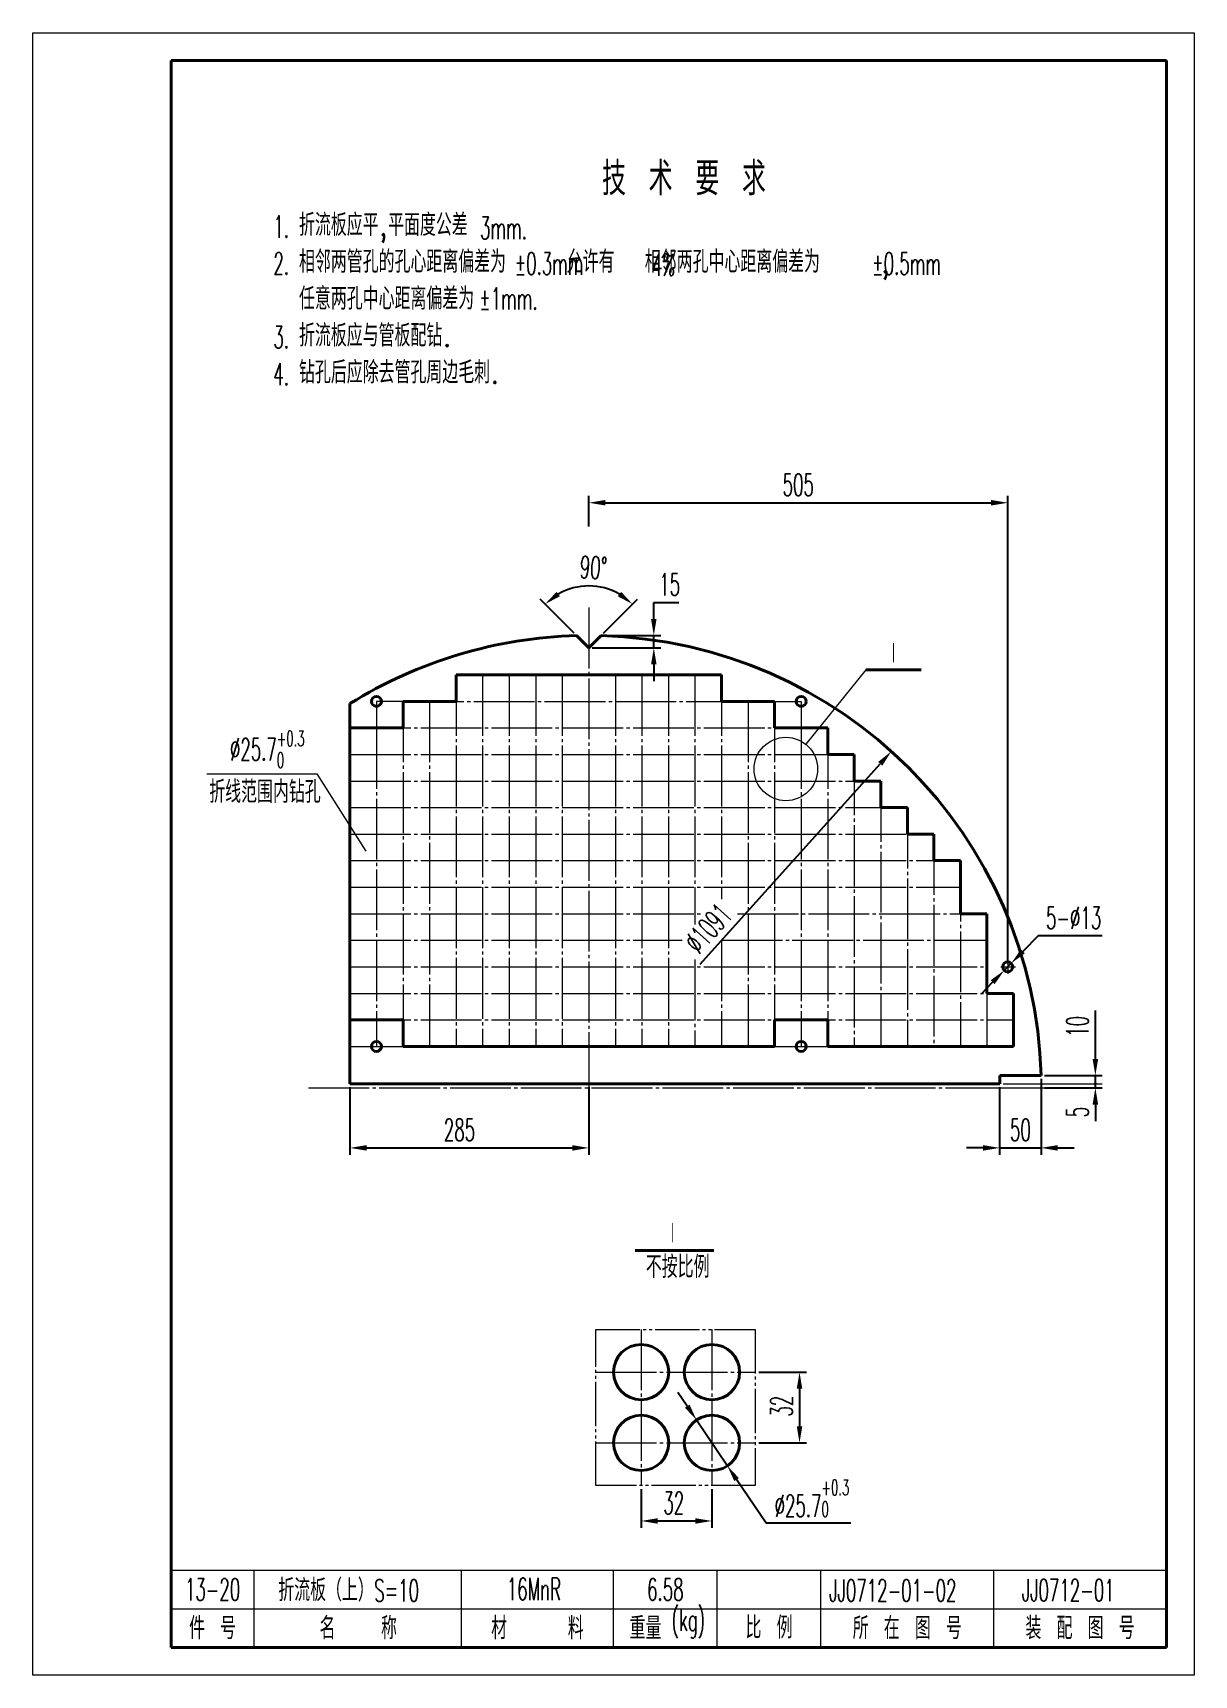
# Model space of a CAD drawing. Header units: millimetres. Extents: x 653 to 3278, y 1219 to 2187.
# Drawn here: x 2156.4 to 2366.4, y 1219.4 to 1516.4 of the extents above; entities that cross this region are included whole.
import ezdxf

# ---------------------------------------------------------------- set-up
doc = ezdxf.new("R2010")
doc.units = ezdxf.units.MM
doc.linetypes.add('JIS_08_11', pattern=[12.8, 11, -0.6, 0.6, -0.6])
doc.linetypes.add('JIS_09_08', pattern=[10.75, 8, -0.55, 0.55, -0.55, 0.55, -0.55])
for name, color, linetype, lineweight in [('图层1', 1, 'Continuous', 40), ('图层2', 4, 'JIS_08_11', 20), ('图层3', 2, 'Continuous', 20), ('图层5', 6, 'JIS_09_08', 20)]:
    doc.layers.add(name, color=color, linetype=linetype, lineweight=lineweight)
doc.styles.get("Standard").update_dxf_attribs({"font": 'romans.shx', "width": 0.55, "height": 4, "bigfont": 'gbcbig.shx'})
doc.styles.add('样式 1', font='romans.shx', dxfattribs={"height": 4, "bigfont": 'gbcbig.shx'})
doc.styles.add('样式 2', font='romans.shx', dxfattribs={"width": 0.55, "height": 4, "bigfont": 'gbcbig.shx'})
doc.dimstyles.new('ISO-25', dxfattribs={"dimtxt": 4, "dimasz": 3, "dimexe": 1.25, "dimexo": 0.625, "dimgap": 1.25, "dimtad": 1, "dimtoh": 1, "dimtxsty": 'Standard', "dimcen": 2.5, "dimadec": 1, "dimazin": 2, "dimtfac": 1, "dimtmove": 0, "dimatfit": 3, "dimfxl": 1, "dimarcsym": 0})
doc.dimstyles.new('副本 ISO-25', dxfattribs={"dimtxt": 4, "dimasz": 3, "dimexe": 1.25, "dimexo": 0.625, "dimgap": 1.25, "dimtad": 1, "dimdec": 1, "dimtxsty": 'Standard', "dimcen": 2.5, "dimazin": 2, "dimtfac": 1, "dimtdec": 1, "dimtmove": 0, "dimatfit": 3, "dimfxl": 1, "dimarcsym": 0})

# ---------------------------------------------------------------- blocks, each defined once
blk = doc.blocks.new('*D480')
at = {"layer": 'Defpoints', "color": 0}
for p in [(2266.35, 1253.68), (2279.15, 1253.68), (2279.15, 1247.29)]:
    blk.add_point(p, dxfattribs=at)
at = {"layer": '图层3', "color": 0, "lineweight": -2}
for p, q in [((2266.35, 1253.05), (2266.35, 1246.04)), ((2279.15, 1253.05), (2279.15, 1246.04)), ((2269.35, 1247.29), (2276.15, 1247.29))]:
    blk.add_line(p, q, dxfattribs=at)
at = {"layer": '图层3', "color": 0}
for points in [[(2269.35, 1247.79), (2269.35, 1246.79), (2266.35, 1247.29)], [(2276.15, 1247.79), (2276.15, 1246.79), (2279.15, 1247.29)]]:
    blk.add_solid(points, dxfattribs=at)
at = {"layer": '图层3', "color": 0, "insert": (2272.25, 1250.54), "char_height": 4, "attachment_point": 5}
blk.add_mtext('32', dxfattribs=at)
blk = doc.blocks.new('*D481')
at = {"layer": 'Defpoints', "color": 0}
for p in [(2286.99, 1274.21), (2286.99, 1261.41), (2294.99, 1261.41)]:
    blk.add_point(p, dxfattribs=at)
at = {"layer": '图层3', "color": 0, "lineweight": -2}
for p, q in [((2287.62, 1274.21), (2296.24, 1274.21)), ((2294.99, 1271.21), (2294.99, 1264.41)), ((2287.62, 1261.41), (2296.24, 1261.41))]:
    blk.add_line(p, q, dxfattribs=at)
at = {"layer": '图层3', "color": 0}
for points in [[(2294.49, 1271.21), (2295.49, 1271.21), (2294.99, 1274.21)], [(2294.49, 1264.41), (2295.49, 1264.41), (2294.99, 1261.41)]]:
    blk.add_solid(points, dxfattribs=at)
at = {"layer": '图层3', "color": 0, "insert": (2291.74, 1268.05), "char_height": 4, "attachment_point": 5, "rotation": 90}
blk.add_mtext('32', dxfattribs=at)
blk = doc.blocks.new('*D482')
at = {"layer": 'Defpoints', "color": 0}
for p in [(2276.36, 1265.56), (2281.94, 1257.26)]:
    blk.add_point(p, dxfattribs=at)
at = {"layer": '图层3', "color": 0, "lineweight": -2}
for p, q in [((2274.69, 1268.05), (2273.01, 1270.54)), ((2276.36, 1265.56), (2281.94, 1257.26)), ((2288.94, 1246.87), (2283.62, 1254.78)), ((2304.26, 1246.87), (2288.94, 1246.87))]:
    blk.add_line(p, q, dxfattribs=at)
at = {"layer": '图层3', "color": 0}
for points in [[(2275.1, 1268.33), (2274.27, 1267.77), (2276.36, 1265.56)], [(2284.03, 1255.05), (2283.2, 1254.5), (2281.94, 1257.26)]]:
    blk.add_solid(points, dxfattribs=at)
at = {"layer": '图层3', "color": 0, "insert": (2297.23, 1251.38), "char_height": 4, "attachment_point": 5}
blk.add_mtext('%%c25.7{\\H0.7x;\\S+0.3^ 0;}', dxfattribs=at)
blk = doc.blocks.new('*D483')
at = {"layer": 'Defpoints', "color": 0}
for p in [(2256.89, 1405.18), (2259.11, 1407.4), (2268.64, 1407.4)]:
    blk.add_point(p, dxfattribs=at)
at = {"layer": '图层3', "color": 0, "lineweight": -2}
for p, q in [((2268.64, 1410.4), (2268.64, 1413.4)), ((2268.64, 1413.4), (2273.14, 1413.4)), ((2257.51, 1405.18), (2269.89, 1405.18)), ((2259.73, 1407.4), (2269.89, 1407.4)), ((2268.64, 1405.18), (2268.64, 1407.4)), ((2268.64, 1402.18), (2268.64, 1399.18))]:
    blk.add_line(p, q, dxfattribs=at)
at = {"layer": '图层3', "color": 0}
for points in [[(2268.14, 1410.4), (2269.14, 1410.4), (2268.64, 1407.4)], [(2268.14, 1402.18), (2269.14, 1402.18), (2268.64, 1405.18)]]:
    blk.add_solid(points, dxfattribs=at)
at = {"layer": '图层3', "color": 0, "insert": (2271.51, 1416.65), "char_height": 4, "attachment_point": 5}
blk.add_mtext('15', dxfattribs=at)
blk = doc.blocks.new('*D484')
at = {"layer": 'Defpoints', "color": 0}
for p in [(2253.99, 1416), (2254.67, 1407.4), (2256.89, 1405.18), (2256.89, 1405.18), (2259.11, 1407.4)]:
    blk.add_point(p, dxfattribs=at)
at = {"layer": '图层3', "color": 0, "lineweight": -2}
for p, q in [((2254.23, 1407.84), (2248.09, 1413.98)), ((2259.55, 1407.84), (2265.69, 1413.98))]:
    blk.add_line(p, q, dxfattribs=at)
blk.add_arc((2256.89, 1405.18), 11.2, 60.3959, 119.6041, dxfattribs=at)
at = {"layer": '图层3', "color": 0}
for points in [[(2251.66, 1414.52), (2251.05, 1415.31), (2248.97, 1413.1)], [(2262.72, 1415.31), (2262.12, 1414.52), (2264.81, 1413.1)]]:
    blk.add_solid(points, dxfattribs=at)
at = {"layer": '图层3', "color": 0, "insert": (2257.72, 1419.71), "char_height": 4, "attachment_point": 5, "rotation": 356.7283}
blk.add_mtext('90°', dxfattribs=at)
blk = doc.blocks.new('*D485')
at = {"layer": 'Defpoints', "color": 0}
for p in [(2332.64, 1431.43), (2256.89, 1426.5), (2332.64, 1347.51)]:
    blk.add_point(p, dxfattribs=at)
at = {"layer": '图层3', "color": 0, "lineweight": -2}
for p, q in [((2256.89, 1427.13), (2256.89, 1432.68)), ((2332.64, 1348.13), (2332.64, 1432.68)), ((2259.89, 1431.43), (2329.64, 1431.43))]:
    blk.add_line(p, q, dxfattribs=at)
at = {"layer": '图层3', "color": 0}
for points in [[(2259.89, 1431.93), (2259.89, 1430.93), (2256.89, 1431.43)], [(2329.64, 1431.93), (2329.64, 1430.93), (2332.64, 1431.43)]]:
    blk.add_solid(points, dxfattribs=at)
at = {"layer": '图层3', "color": 0, "insert": (2294.76, 1434.68), "char_height": 4, "attachment_point": 5}
blk.add_mtext('505', dxfattribs=at)
blk = doc.blocks.new('*D486')
at = {"layer": 'Defpoints', "color": 0}
for p in [(2332.01, 1346.86), (2333.27, 1348.15)]:
    blk.add_point(p, dxfattribs=at)
at = {"layer": '图层3', "color": 0, "lineweight": -2}
for p, q in [((2338.12, 1353.1), (2335.37, 1350.29)), ((2349.74, 1353.1), (2338.12, 1353.1)), ((2332.01, 1346.86), (2333.27, 1348.15)), ((2329.91, 1344.72), (2327.81, 1342.58))]:
    blk.add_line(p, q, dxfattribs=at)
at = {"layer": '图层3', "color": 0}
for points in [[(2335.01, 1350.64), (2335.73, 1349.94), (2333.27, 1348.15)], [(2329.55, 1345.07), (2330.27, 1344.37), (2332.01, 1346.86)]]:
    blk.add_solid(points, dxfattribs=at)
at = {"layer": '图层3', "color": 0, "insert": (2344.56, 1356.35), "char_height": 4, "attachment_point": 5}
blk.add_mtext('5-%%C13', dxfattribs=at)
blk = doc.blocks.new('*D487')
at = {"layer": 'Defpoints', "color": 0}
for p in [(2213.69, 1326.36), (2256.89, 1326.36), (2256.89, 1314.76)]:
    blk.add_point(p, dxfattribs=at)
at = {"layer": '图层3', "color": 0, "lineweight": -2}
for p, q in [((2213.69, 1325.73), (2213.69, 1313.51)), ((2256.89, 1325.73), (2256.89, 1313.51)), ((2216.69, 1314.76), (2253.89, 1314.76))]:
    blk.add_line(p, q, dxfattribs=at)
at = {"layer": '图层3', "color": 0}
for points in [[(2216.69, 1315.26), (2216.69, 1314.26), (2213.69, 1314.76)], [(2253.89, 1315.26), (2253.89, 1314.26), (2256.89, 1314.76)]]:
    blk.add_solid(points, dxfattribs=at)
at = {"layer": '图层3', "color": 0, "insert": (2233.5, 1318.01), "char_height": 4, "attachment_point": 5}
blk.add_mtext('285', dxfattribs=at)
blk = doc.blocks.new('*D488')
at = {"layer": 'Defpoints', "color": 0}
for p in [(2338.68, 1327.86), (2331.18, 1326.36), (2338.68, 1314.76)]:
    blk.add_point(p, dxfattribs=at)
at = {"layer": '图层3', "color": 0, "lineweight": -2}
for p, q in [((2331.18, 1325.73), (2331.18, 1313.51)), ((2338.68, 1327.23), (2338.68, 1313.51)), ((2328.18, 1314.76), (2325.18, 1314.76)), ((2331.18, 1314.76), (2338.68, 1314.76)), ((2341.68, 1314.76), (2344.68, 1314.76))]:
    blk.add_line(p, q, dxfattribs=at)
at = {"layer": '图层3', "color": 0}
for points in [[(2328.18, 1315.26), (2328.18, 1314.26), (2331.18, 1314.76)], [(2341.68, 1315.26), (2341.68, 1314.26), (2338.68, 1314.76)]]:
    blk.add_solid(points, dxfattribs=at)
at = {"layer": '图层3', "color": 0, "insert": (2334.93, 1318.01), "char_height": 4, "attachment_point": 5}
blk.add_mtext('50', dxfattribs=at)
blk = doc.blocks.new('*D446')
at = {"layer": 'Defpoints', "color": 0}
for p in [(2338.68, 1327.86), (2338.68, 1325.61), (2348.49, 1325.61)]:
    blk.add_point(p, dxfattribs=at)
at = {"layer": '图层3', "color": 0, "lineweight": -2}
for p, q in [((2348.49, 1330.86), (2348.49, 1339.6)), ((2339.31, 1327.86), (2349.74, 1327.86)), ((2348.49, 1325.61), (2348.49, 1327.86)), ((2339.31, 1325.61), (2349.74, 1325.61)), ((2348.49, 1322.61), (2348.49, 1319.61))]:
    blk.add_line(p, q, dxfattribs=at)
at = {"layer": '图层3', "color": 0}
for points in [[(2347.99, 1330.86), (2348.99, 1330.86), (2348.49, 1327.86)], [(2347.99, 1322.61), (2348.99, 1322.61), (2348.49, 1325.61)]]:
    blk.add_solid(points, dxfattribs=at)
at = {"layer": '图层3', "color": 0, "insert": (2345.24, 1336.73), "char_height": 4, "attachment_point": 5, "rotation": 90}
blk.add_mtext('10', dxfattribs=at)
blk = doc.blocks.new('*D498')
at = {"layer": 'Defpoints', "color": 0}
for p in [(2311.59, 1386.46), (2202.19, 1264.75)]:
    blk.add_point(p, dxfattribs=at)
at = {"layer": '图层3', "color": 0, "lineweight": -2}
blk.add_line((2277.01, 1347.99), (2309.58, 1384.23), dxfattribs=at)
at = {"layer": '图层3', "color": 0}
blk.add_solid([(2309.21, 1384.56), (2309.96, 1383.89), (2311.59, 1386.46)], dxfattribs=at)
at = {"layer": '图层3', "color": 0, "insert": (2278.47, 1354.48), "char_height": 4, "attachment_point": 5, "rotation": 48.0484}
blk.add_mtext('%%C1091', dxfattribs=at)

msp = doc.modelspace()

# ---------------------------------------------------------------- hatches: boundary and pattern name
at = {"layer": '图层3'}
h = msp.add_hatch(color=256, dxfattribs=at)
h.paths.add_polyline_path([(2348.371, 1326.355), (2348.615, 1326.355, 1)])
h.paths.add_polyline_path([(2348.615, 1326.355), (2348.493, 1326.355), (2348.493, 1326.233, 0.4142136)])
h.paths.add_polyline_path([(2348.493, 1326.355), (2348.371, 1326.355, 0.4142136), (2348.493, 1326.233)])

# ---------------------------------------------------------------- linework, layer by layer
at = {"layer": '图层1'}
for p, q in [((2181.352, 1224.409), (2181.352, 1511.409)), ((2181.352, 1511.409), (2361.352, 1511.409)), ((2361.352, 1511.409), (2361.352, 1224.409)), ((2256.889, 1405.18), (2254.67, 1407.4)), ((2256.889, 1405.18), (2259.109, 1407.4)), ((2232.889, 1395.505), (2232.889, 1400.305)), ((2232.889, 1400.305), (2256.889, 1400.305)), ((2280.889, 1400.305), (2256.889, 1400.305)), ((2280.889, 1395.505), (2280.889, 1400.305)), ((2306.994, 1401.195), (2316.994, 1401.195)), ((2213.689, 1326.355), (2213.689, 1395.097)), ((2223.289, 1390.705), (2223.289, 1395.505)), ((2223.289, 1395.505), (2232.889, 1395.505)), ((2290.489, 1395.505), (2280.889, 1395.505)), ((2290.489, 1390.705), (2290.489, 1395.505)), ((2213.689, 1390.705), (2223.289, 1390.705)), ((2300.089, 1390.705), (2290.489, 1390.705)), ((2300.089, 1385.905), (2300.089, 1390.705)), ((2304.889, 1385.905), (2300.089, 1385.905)), ((2304.889, 1381.105), (2304.889, 1385.905)), ((2309.689, 1381.105), (2304.889, 1381.105)), ((2309.689, 1376.305), (2309.689, 1381.105)), ((2314.489, 1376.305), (2309.689, 1376.305)), ((2314.489, 1371.505), (2314.489, 1376.305)), ((2319.289, 1371.505), (2314.489, 1371.505)), ((2319.289, 1366.705), (2319.289, 1371.505)), ((2324.089, 1366.705), (2319.289, 1366.705)), ((2324.089, 1357.105), (2324.089, 1366.705)), ((2328.889, 1357.105), (2324.089, 1357.105)), ((2328.889, 1342.705), (2328.889, 1357.105)), ((2333.689, 1342.705), (2328.889, 1342.705)), ((2333.689, 1333.105), (2333.689, 1342.705)), ((2213.689, 1333.105), (2213.689, 1337.905)), ((2213.689, 1337.905), (2223.289, 1337.905)), ((2223.289, 1337.905), (2223.289, 1333.105)), ((2290.489, 1333.105), (2290.489, 1337.905)), ((2290.489, 1337.905), (2300.089, 1337.905)), ((2300.089, 1337.905), (2300.089, 1333.105)), ((2223.289, 1333.105), (2290.489, 1333.105)), ((2300.089, 1333.105), (2333.689, 1333.105)), ((2331.184, 1327.855), (2338.684, 1327.855)), ((2331.184, 1327.855), (2331.184, 1326.355)), ((2213.689, 1326.355), (2331.184, 1326.355)), ((2265.281, 1296.199), (2279.505, 1296.199)), ((2181.352, 1238.409), (2181.352, 1224.409)), ((2361.352, 1224.409), (2181.352, 1224.409))]:
    msp.add_line(p, q, dxfattribs=at)
for centre, radius in [((2218.489, 1395.505), 0.9), ((2295.289, 1395.505), 0.9), ((2332.639, 1347.505), 0.9), ((2218.489, 1333.105), 0.9), ((2295.289, 1333.105), 0.9), ((2266.354, 1274.213), 5), ((2279.154, 1274.213), 5), ((2266.354, 1261.413), 5), ((2279.154, 1261.413), 5)]:
    msp.add_circle(centre, radius, dxfattribs=at)
for start, end in [(91.5546, 121.86745), (1.5757, 88.4454)]:
    msp.add_arc((2256.889, 1325.605), 81.825, start, end, dxfattribs=at)
at = {"layer": '图层2'}
for p, q in [((2256.889, 1412.462), (2256.889, 1317.74)), ((2232.889, 1400.305), (2280.889, 1400.305)), ((2232.889, 1400.305), (2232.889, 1333.105)), ((2237.689, 1400.305), (2237.689, 1333.105)), ((2242.489, 1400.305), (2242.489, 1333.105)), ((2247.289, 1400.305), (2247.289, 1333.105)), ((2252.089, 1400.305), (2252.089, 1333.105)), ((2261.689, 1400.305), (2261.689, 1333.105)), ((2266.489, 1400.305), (2266.489, 1333.105)), ((2271.289, 1400.305), (2271.289, 1333.105)), ((2276.089, 1400.305), (2276.089, 1355.186)), ((2280.889, 1400.305), (2280.889, 1359.718)), ((2280.889, 1400.305), (2280.889, 1359.718)), ((2223.289, 1395.505), (2218.489, 1395.505)), ((2218.489, 1395.505), (2218.489, 1390.705)), ((2223.289, 1395.505), (2290.489, 1395.505)), ((2223.289, 1395.505), (2223.289, 1333.105)), ((2228.089, 1395.505), (2228.089, 1333.105)), ((2285.689, 1395.505), (2285.689, 1333.105)), ((2290.489, 1395.505), (2290.489, 1333.105)), ((2290.489, 1395.505), (2295.289, 1395.505)), ((2295.289, 1395.505), (2295.289, 1390.705)), ((2213.689, 1390.705), (2300.089, 1390.705)), ((2213.689, 1390.705), (2213.689, 1333.105)), ((2218.489, 1390.705), (2218.489, 1333.105)), ((2295.289, 1390.705), (2295.289, 1333.105)), ((2300.089, 1390.705), (2300.089, 1333.105)), ((2213.689, 1385.905), (2304.889, 1385.905)), ((2304.889, 1385.905), (2304.889, 1333.105)), ((2213.689, 1381.105), (2309.689, 1381.105)), ((2309.689, 1381.105), (2309.689, 1333.105)), ((2213.689, 1376.305), (2314.489, 1376.305)), ((2314.489, 1376.305), (2314.489, 1333.105)), ((2213.689, 1371.505), (2319.289, 1371.505)), ((2319.289, 1371.505), (2319.289, 1333.105)), ((2213.689, 1366.705), (2324.089, 1366.705)), ((2324.089, 1366.705), (2324.089, 1333.105)), ((2213.689, 1361.905), (2324.089, 1361.905)), ((2213.689, 1357.105), (2277.642, 1357.105)), ((2283.796, 1357.105), (2328.889, 1357.105)), ((2328.889, 1357.105), (2328.889, 1333.105)), ((2213.689, 1352.305), (2273.759, 1352.305)), ((2280.889, 1352.305), (2328.889, 1352.305)), ((2280.889, 1352.305), (2280.889, 1333.105)), ((2280.889, 1352.305), (2280.889, 1333.105)), ((2276.089, 1348.812), (2276.089, 1333.105)), ((2332.639, 1348.765), (2332.639, 1346.245)), ((2213.689, 1347.505), (2328.889, 1347.505)), ((2331.396, 1347.505), (2334.033, 1347.505)), ((2213.689, 1342.705), (2333.689, 1342.705)), ((2333.689, 1342.705), (2333.689, 1333.105)), ((2213.689, 1337.905), (2333.689, 1337.905)), ((2213.689, 1333.105), (2223.289, 1333.105)), ((2290.489, 1333.105), (2300.089, 1333.105)), ((2206.189, 1325.605), (2343.848, 1325.605)), ((2266.354, 1281.947), (2266.354, 1253.677)), ((2279.154, 1281.947), (2279.154, 1253.677)), ((2258.142, 1274.213), (2286.994, 1274.213)), ((2258.142, 1261.413), (2286.994, 1261.413))]:
    msp.add_line(p, q, dxfattribs=at)
at = {"layer": '图层3'}
for p, q in [((2156.352, 1219.409), (2156.352, 1516.409)), ((2156.352, 1516.409), (2366.352, 1516.409)), ((2366.352, 1516.409), (2366.352, 1219.409)), ((2306.994, 1401.195), (2296.131, 1387.744)), ((2187.842, 1382.416), (2207.702, 1382.416)), ((2207.702, 1382.416), (2216.577, 1368.403)), ((2348.493, 1329.355), (2348.493, 1336.322)), ((2331.809, 1326.355), (2349.743, 1326.355)), ((2331.809, 1325.605), (2349.743, 1325.605)), ((2348.493, 1325.605), (2348.493, 1326.355)), ((2348.493, 1322.605), (2348.493, 1319.605)), ((2181.352, 1238.409), (2361.352, 1238.409)), ((2196.352, 1224.409), (2196.352, 1238.409)), ((2233.852, 1224.409), (2233.852, 1238.424)), ((2261.352, 1224.409), (2261.352, 1238.424)), ((2280.102, 1224.409), (2280.102, 1238.409)), ((2298.852, 1224.409), (2298.852, 1238.409)), ((2330.102, 1224.409), (2330.102, 1238.409)), ((2181.352, 1231.409), (2361.352, 1231.409)), ((2366.352, 1219.409), (2156.352, 1219.409))]:
    msp.add_line(p, q, dxfattribs=at)
for centre, radius in [((2292.524, 1383.278), 5.74), ((2348.493, 1326.355), 0.122)]:
    msp.add_circle(centre, radius, dxfattribs=at)
msp.add_solid([(2347.993, 1322.605), (2348.993, 1322.605), (2348.493, 1325.605)], dxfattribs=at)
at = {"layer": '图层5'}
for p, q in [((2258.142, 1281.947), (2286.994, 1281.947)), ((2258.142, 1253.677), (2258.142, 1281.947)), ((2286.994, 1281.947), (2286.994, 1253.677)), ((2286.994, 1253.677), (2258.142, 1253.677))]:
    msp.add_line(p, q, dxfattribs=at)

# ---------------------------------------------------------------- texts
at = {"layer": '图层3'}
for s, insert, char_height, width, attachment_point, style in [('技 术 要 求', (2259.278, 1493.034), 6, 70.44275, 1, '样式 1'), ('折流板应平,平面度公差\\P相邻两管孔的孔心距离偏差为    允许有  相邻两孔中心距离偏差为    ,\\P任意两孔中心距离偏差为\\P折流板应与管板配钻.\\P钻孔后应除去管孔周边毛刺.', (2204.477, 1483.684), 4, 165.44762, 1, '样式 1'), ('3mm.', (2237.22, 1483.116), 4, 32.6453, 1, '样式 2'), ('%%p0.3mm', (2243.483, 1476.671), 4, 14.344, 1, '样式 2'), ('4%', (2268.322, 1476.473), 4, 5.40717, 1, '样式 2'), ('%%p0.5mm', (2308.141, 1476.671), 4, 14.344, 1, '样式 2'), ('%%p1mm.', (2237.075, 1470.354), 4, 14.344, 1, '样式 2'), ('折线范围内钻孔', (2188.248, 1381.156), 4, 39.46863, 1, '样式 1'), ('不按比例', (2267.197, 1295.246), 4, 11.78135, 1, '样式 1'), ('13-20', (2188.852, 1234.909), 4, 15, 5, '样式 2'), ('折流板（上）', (2200.732, 1234.746), 4, 68.75, 4, '样式 1'), ('S=10', (2222.133, 1234.717), 4, 31.25, 5, '样式 2'), ('16MnR', (2246.952, 1234.981), 4, 31.25, 5, '样式 2'), ('6.58', (2270.727, 1234.909), 4, 18.75, 5, '样式 2'), (' JJ0712-01-02', (2298.852, 1234.708), 4, 37.5, 4, '样式 2'), (' JJ0712-01', (2333.685, 1234.762), 4, 37.5, 4, '样式 2'), ('件 号', (2188.852, 1227.909), 4, 15, 5, '样式 1'), ('名   称', (2215.196, 1227.909), 4, 37.31081, 5, '样式 1'), ('材    料', (2247.602, 1227.909), 4, 27.5, 5, '样式 1'), ('重量', (2267.129, 1227.909), 4, 18.75, 5, '样式 1'), ('(kg)', (2271.873, 1231.409), 4, 8.22875, 1, '样式 2'), ('比 例', (2289.477, 1228.024), 4, 18.75, 5, '样式 1'), ('所 在 图 号', (2314.477, 1227.909), 4, 31.25, 5, '样式 1'), ('装 配 图 号', (2345.727, 1227.909), 4, 31.25, 5, '样式 1')]:
    msp.add_mtext(s, dxfattribs=dict(at, insert=insert, char_height=char_height, width=width, attachment_point=attachment_point, style=style))
at = {"layer": '图层3', "char_height": 4}
for s, insert, width, attachment_point in [('1.\\P2.\\P\\P3.\\P4.', (2199.854, 1483.361), 153.08498, 1), ('Ⅰ', (2311.994, 1404.183), 16.17275, 5), ('\\A1;%%C25.7{\\H0.6978x;\\S+0.3^ 0;}', (2191.991, 1390.184), 15.71158, 1), ('Ⅰ', (2271.992, 1299.272), 16.17275, 5)]:
    msp.add_mtext(s, dxfattribs=dict(at, insert=insert, width=width, attachment_point=attachment_point))
at = {"layer": '图层3', "insert": (2345.243, 1321.237), "char_height": 4, "attachment_point": 5, "rotation": 90}
msp.add_mtext('5', dxfattribs=at)

# ---------------------------------------------------------------- dimensions: what is measured, and where the dimension line sits
at = {"layer": '图层3'}
for base, p1, p2, text, picture, middle in [((2332.639, 1431.426), (2256.889, 1426.5), (2332.639, 1347.505), '505', '*D485', (2294.764, 1431.426)), ((2338.684, 1314.761), (2331.184, 1326.355), (2338.684, 1327.855), '50', '*D488', (2334.934, 1314.761)), ((2256.889, 1314.761), (2213.689, 1326.355), (2256.889, 1326.355), '285', '*D487', (2233.504, 1314.761)), ((2279.154, 1247.293), (2266.354, 1253.677), (2279.154, 1253.677), '32', '*D480', (2272.249, 1247.293))]:
    dim = msp.add_linear_dim(base=base, p1=p1, p2=p2, text=text, dimstyle='ISO-25', dxfattribs=at)
    dim.commit()
    dim.dimension.update_dxf_attribs({"geometry": picture, "text_midpoint": middle, "dimtype": 160})
dim = msp.add_angular_dim_2l(base=(2253.991, 1415.997), line1=((2256.889, 1405.18), (2259.109, 1407.4)), line2=((2256.889, 1405.18), (2254.67, 1407.4)), dimstyle='ISO-25', dxfattribs=at)
dim.commit()
dim.dimension.update_dxf_attribs({"geometry": '*D484', "text_midpoint": (2257.529, 1416.36), "dimtype": 162})
for base, p1, p2, text, dimstyle, picture, middle in [((2268.638, 1407.4), (2256.889, 1405.18), (2259.109, 1407.4), '15', 'ISO-25', '*D483', (2271.512, 1413.4)), ((2348.493, 1325.605), (2338.684, 1327.855), (2338.684, 1325.605), '10', '副本 ISO-25', '*D446', (2348.493, 1336.729)), ((2294.993, 1261.413), (2286.994, 1274.213), (2286.994, 1261.413), '32', 'ISO-25', '*D481', (2294.993, 1268.052))]:
    dim = msp.add_linear_dim(base=base, p1=p1, p2=p2, angle=90, text=text, dimstyle=dimstyle, dxfattribs=at)
    dim.commit()
    dim.dimension.update_dxf_attribs({"geometry": picture, "text_midpoint": middle, "dimtype": 160})
for p1, p2, text, dimstyle, picture, middle in [((2202.189, 1264.751), (2311.59, 1386.459), '%%C1091', '副本 ISO-25', '*D498', (2280.889, 1352.305)), ((2332.01, 1346.862), (2333.269, 1348.148), '5-%%C13', 'ISO-25', '*D486', (2344.559, 1353.104))]:
    dim = msp.add_diameter_dim_2p(p1=p1, p2=p2, text=text, dimstyle=dimstyle, dxfattribs=at)
    dim.commit()
    dim.dimension.update_dxf_attribs({"geometry": picture, "text_midpoint": middle, "dimtype": 163})
dim = msp.add_diameter_dim_2p(p1=(2276.363, 1265.562), p2=(2281.945, 1257.265), text='%%c25.7{\\H0.7x;\\S+0.3^ 0;}', dimstyle='ISO-25', dxfattribs=at)
dim.commit()
dim.dimension.update_dxf_attribs({"geometry": '*D482', "text_midpoint": (2297.226, 1251.382)})

doc.saveas('drawing.dxf')
